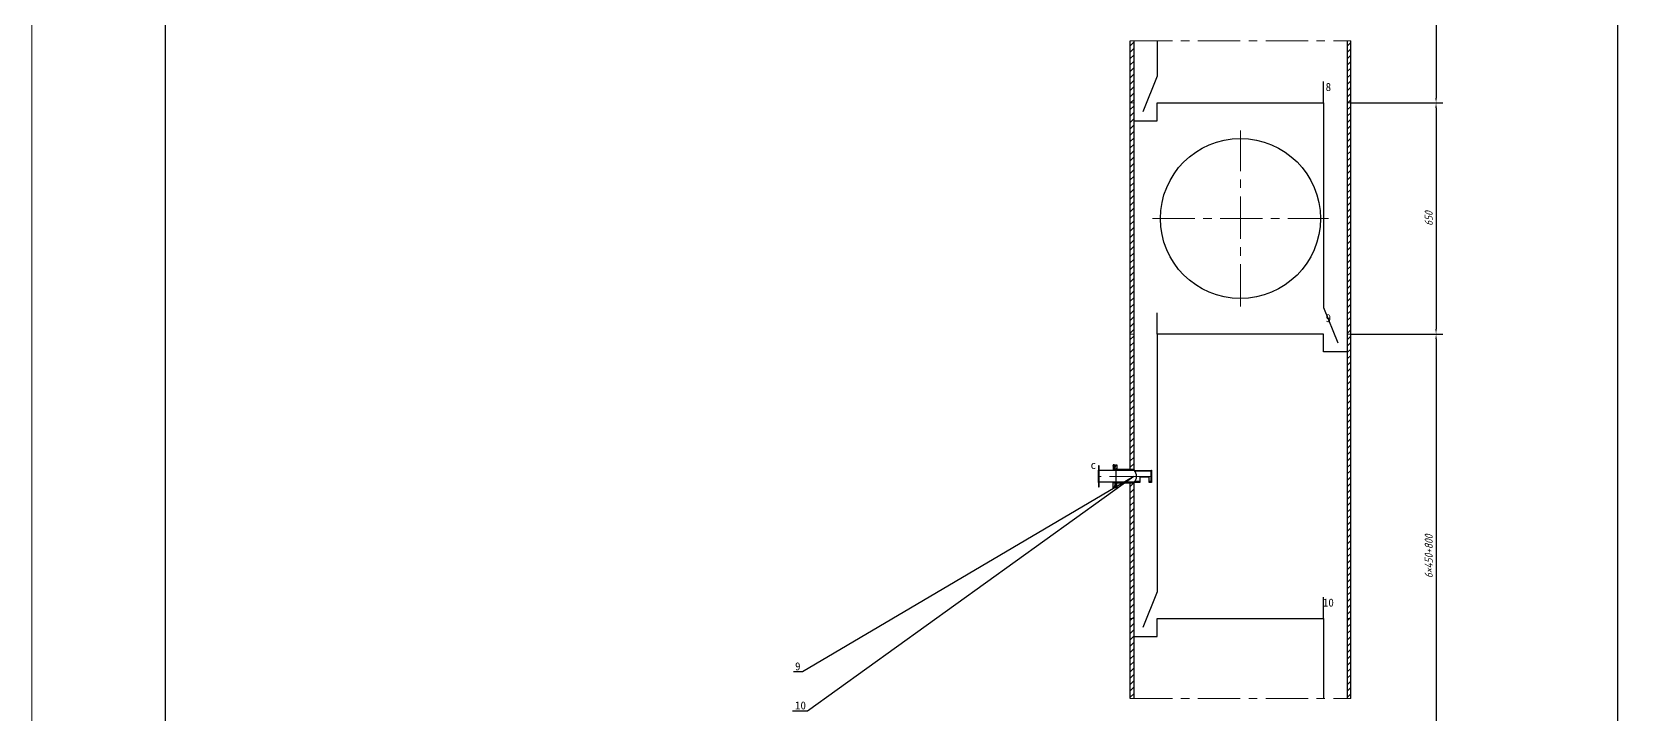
# Model space of a CAD drawing. Header units: millimetres. Extents: x 0 to 841, y 0 to 1189.
# Drawn here: x 0 to 298.4, y 633.7 to 761.6 of the extents above; entities that cross this region are included whole.
import ezdxf
from ezdxf import colors
from ezdxf.entities.mleader import LeaderData, LeaderLine
from ezdxf.enums import TextEntityAlignment as Align
from ezdxf.math import Vec2, Vec3

# ---------------------------------------------------------------- set-up
doc = ezdxf.new("R2010")
doc.units = ezdxf.units.MM
doc.header["$LTSCALE"] = 0.25
doc.linetypes.add('ACAD_ISO02W100', pattern=[15, 12, -3])
doc.linetypes.add('CENTER', pattern=[50.8, 31.75, -6.35, 6.35, -6.35])
for name, color, linetype, lineweight in [('中心线', 6, 'CENTER', 15), ('剖面线', 5, 'Continuous', 15), ('尺寸', 3, 'Continuous', 15), ('文字', 7, 'Continuous', 15), ('粗实线', 7, 'Continuous', 30), ('细实线', 7, 'Continuous', 15), ('虚线', 1, 'ACAD_ISO02W100', 15)]:
    doc.layers.add(name, color=color, linetype=linetype, lineweight=lineweight)
doc.styles.add('gbeitc', font='gbeitc.shx', dxfattribs={"bigfont": 'gbcbig.shx'})
doc.styles.add('Songti', font='')
doc.styles.get("Standard").update_dxf_attribs({"font": ''})
doc.styles.get('Songti').set_extended_font_data('SimSun')
doc.styles.get('Standard').set_extended_font_data('SimSun')
doc.dimstyles.new('gbeitc', dxfattribs={"dimtxt": 1.5, "dimasz": 0.9375, "dimexe": 1.25, "dimexo": 0.625, "dimtad": 1, "dimdec": 0, "dimlfac": 15, "dimdsep": 46, "dimtxsty": 'gbeitc', "dimcen": 2.5, "dimadec": 0, "dimazin": 0, "dimtfac": 1, "dimtdec": 3, "dimtmove": 0, "dimatfit": 3, "dimfxl": 1, "dimarcsym": 0})

# ---------------------------------------------------------------- blocks, each defined once
blk = doc.blocks.new('*D392')
at = {"layer": 'Defpoints', "color": 0, "transparency": 16777216}
for p in [(246.5, 808.3), (246.5, 748.3), (263.17, 748.3)]:
    blk.add_point(p, dxfattribs=at)
at = {"layer": '尺寸', "color": 0, "lineweight": -2, "transparency": 16777216}
for p, q in [((247.12, 808.3), (264.42, 808.3)), ((263.17, 807.36), (263.17, 749.24)), ((247.12, 748.3), (264.42, 748.3))]:
    blk.add_line(p, q, dxfattribs=at)
at = {"layer": '尺寸', "color": 0, "transparency": 16777216}
for points in [[(263.01, 807.36), (263.32, 807.36), (263.17, 808.3)], [(263.01, 749.24), (263.32, 749.24), (263.17, 748.3)]]:
    blk.add_solid(points, dxfattribs=at)
at = {"layer": '尺寸', "color": 0, "transparency": 16777216, "insert": (261.79, 778.3), "char_height": 1.5, "attachment_point": 5, "rotation": 90, "style": 'gbeitc'}
blk.add_mtext('7×450', dxfattribs=at)
blk = doc.blocks.new('*D393')
at = {"layer": 'Defpoints', "color": 0, "transparency": 16777216}
for p in [(246.5, 748.3), (246.5, 704.97), (263.17, 704.97)]:
    blk.add_point(p, dxfattribs=at)
at = {"layer": '尺寸', "color": 0, "lineweight": -2, "transparency": 16777216}
for p, q in [((247.12, 748.3), (264.42, 748.3)), ((263.17, 747.36), (263.17, 705.9)), ((247.12, 704.97), (264.42, 704.97))]:
    blk.add_line(p, q, dxfattribs=at)
at = {"layer": '尺寸', "color": 0, "transparency": 16777216}
for points in [[(263.01, 747.36), (263.32, 747.36), (263.17, 748.3)], [(263.01, 705.9), (263.32, 705.9), (263.17, 704.97)]]:
    blk.add_solid(points, dxfattribs=at)
at = {"layer": '尺寸', "color": 0, "transparency": 16777216, "insert": (261.79, 726.63), "char_height": 1.5, "attachment_point": 5, "rotation": 90, "style": 'gbeitc'}
blk.add_mtext('650', dxfattribs=at)
blk = doc.blocks.new('*D394')
at = {"layer": 'Defpoints', "color": 0, "transparency": 16777216}
for p in [(246.5, 704.97), (246.5, 621.63), (263.17, 621.63)]:
    blk.add_point(p, dxfattribs=at)
at = {"layer": '尺寸', "color": 0, "lineweight": -2, "transparency": 16777216}
for p, q in [((247.12, 704.97), (264.42, 704.97)), ((263.17, 704.03), (263.17, 622.57)), ((247.12, 621.63), (264.42, 621.63))]:
    blk.add_line(p, q, dxfattribs=at)
at = {"layer": '尺寸', "color": 0, "transparency": 16777216}
for points in [[(263.01, 704.03), (263.32, 704.03), (263.17, 704.97)], [(263.01, 622.57), (263.32, 622.57), (263.17, 621.63)]]:
    blk.add_solid(points, dxfattribs=at)
at = {"layer": '尺寸', "color": 0, "transparency": 16777216, "insert": (261.79, 663.3), "char_height": 1.5, "attachment_point": 5, "rotation": 90, "style": 'gbeitc'}
blk.add_mtext('6×450+800', dxfattribs=at)
blk = doc.blocks.new('*D410')
at = {"layer": 'Defpoints', "color": 0, "transparency": 16777216}
for p in [(226.5, 939.97), (226.5, 54.63), (297.17, 54.63)]:
    blk.add_point(p, dxfattribs=at)
at = {"layer": '尺寸', "color": 0, "lineweight": -2, "transparency": 16777216}
for p, q in [((227.12, 939.97), (298.42, 939.97)), ((297.17, 939.03), (297.17, 55.57)), ((227.12, 54.63), (298.42, 54.63))]:
    blk.add_line(p, q, dxfattribs=at)
at = {"layer": '尺寸', "color": 0, "transparency": 16777216}
for points in [[(297.01, 939.03), (297.32, 939.03), (297.17, 939.97)], [(297.01, 55.57), (297.32, 55.57), (297.17, 54.63)]]:
    blk.add_solid(points, dxfattribs=at)
at = {"layer": '尺寸', "color": 0, "transparency": 16777216, "insert": (295.79, 497.3), "char_height": 1.5, "attachment_point": 5, "rotation": 90, "style": 'gbeitc'}
blk.add_mtext('21355', dxfattribs=at)
blk = doc.blocks.new('_None')

msp = doc.modelspace()

# ---------------------------------------------------------------- hatches: boundary and pattern name
at = {"layer": '剖面线'}
h = msp.add_hatch(dxfattribs=at)
h.set_pattern_fill('ANSI31', color=256, scale=0.2666667, style=0)
h.paths.add_polyline_path([(206.5, 759.967), (206.5, 748.3), (205.833, 748.3), (205.833, 759.967)], flags=16)
h = msp.add_hatch(dxfattribs=at)
h.set_pattern_fill('ANSI31', color=256, scale=0.2666667, style=0)
h.paths.add_polyline_path([(246.5, 759.967), (246.5, 748.3), (247.167, 748.3), (247.167, 759.967)], flags=16)
h = msp.add_hatch(dxfattribs=at)
h.set_pattern_fill('ANSI31', color=256, scale=0.2666667, style=0)
h.paths.add_polyline_path([(206.5, 748.3), (206.5, 704.967), (205.833, 704.967), (205.833, 748.3)], flags=16)
h = msp.add_hatch(dxfattribs=at)
h.set_pattern_fill('ANSI31', color=256, scale=0.2666667, style=0)
h.paths.add_polyline_path([(246.5, 748.3), (246.5, 704.967), (247.167, 704.967), (247.167, 748.3)], flags=16)
h = msp.add_hatch(dxfattribs=at)
h.set_pattern_fill('ANSI31', color=256, scale=0.2666667, style=0)
h.paths.add_polyline_path([(206.5, 704.967), (206.5, 679.367), (205.833, 679.367), (205.833, 704.967)], flags=16)
h = msp.add_hatch(dxfattribs=at)
h.set_pattern_fill('ANSI31', color=256, scale=0.2666667, style=0)
h.paths.add_polyline_path([(246.5, 704.967), (246.5, 651.633), (247.167, 651.633), (247.167, 704.967)], flags=16)
h = msp.add_hatch(dxfattribs=at)
h.set_pattern_fill('ANSI31', color=256, scale=0.2666667, angle=90, style=0)
h.paths.add_polyline_path([(202.958, 679.433), (202.958, 680.033), (202.891, 680.1), (202.891, 680.433), (202.674, 680.433), (202.674, 679.433)], flags=16)
h = msp.add_hatch(dxfattribs=at)
h.set_pattern_fill('ANSI31', color=256, scale=0.2666667, style=0)
h.paths.add_polyline_path([(203.025, 679.6), (203.025, 680.033), (203.091, 680.1), (203.091, 680.433), (203.309, 680.433), (203.309, 679.6)], flags=16)
h = msp.add_hatch(dxfattribs=at)
h.set_pattern_fill('ANSI31', color=256, scale=0.2666667, angle=90, style=0)
h.paths.add_polyline_path([(206.606, 679.483), (206.5, 679.6), (203.025, 679.6), (203.167, 679.483)], flags=16)
h = msp.add_hatch(dxfattribs=at)
h.set_pattern_fill('ANSI31', color=256, scale=0.2666667, angle=90, style=0)
h.paths.add_polyline_path([(209.767, 679.483), (209.833, 679.483), (209.833, 677.117), (209.767, 677.117)], flags=16)
h = msp.add_hatch(dxfattribs=at)
h.set_pattern_fill('ANSI31', color=256, scale=0.2666667, angle=90, style=0)
h.paths.add_polyline_path([(202.958, 677.167), (202.958, 676.567), (202.891, 676.5), (202.891, 676.167), (202.674, 676.167), (202.674, 677.167)], flags=16)
h = msp.add_hatch(dxfattribs=at)
h.set_pattern_fill('ANSI31', color=256, scale=0.2666667, angle=90, style=0)
h.paths.add_polyline_path([(206.606, 677.117), (206.5, 677), (203.025, 677), (203.167, 677.117)], flags=16)
h = msp.add_hatch(dxfattribs=at)
h.set_pattern_fill('ANSI31', color=256, scale=0.2666667, style=0)
h.paths.add_polyline_path([(203.025, 677), (203.025, 676.567), (203.091, 676.5), (203.091, 676.167), (203.309, 676.167), (203.309, 677)], flags=16)
h = msp.add_hatch(dxfattribs=at)
h.set_pattern_fill('ANSI31', color=256, scale=0.2666667, style=0)
h.paths.add_polyline_path([(206.5, 677.233), (206.5, 651.633), (205.833, 651.633), (205.833, 677.233)], flags=16)
h = msp.add_hatch(dxfattribs=at)
h.set_pattern_fill('ANSI31', color=256, scale=0.2666667, style=0)
h.paths.add_polyline_path([(206.5, 651.633), (206.5, 636.633), (205.833, 636.633), (205.833, 651.633)], flags=16)
h = msp.add_hatch(dxfattribs=at)
h.set_pattern_fill('ANSI31', color=256, scale=0.2666667, style=0)
h.paths.add_polyline_path([(246.5, 651.633), (246.5, 636.633), (247.167, 636.633), (247.167, 651.633)], flags=16)

# ---------------------------------------------------------------- linework, layer by layer
at = {"layer": '中心线'}
for p, q in [((205.833, 759.967), (247.167, 759.967)), ((226.5, 710.133), (226.5, 743.133)), ((210, 726.633), (243, 726.633)), ((209.9, 678.3), (199.767, 678.3)), ((203.451, 680.267), (202.532, 680.267)), ((203.451, 676.333), (202.532, 676.333)), ((205.833, 636.633), (247.167, 636.633))]:
    msp.add_line(p, q, dxfattribs=at)
at = {"layer": '粗实线'}
for p, q in [((25, 1179), (25, 10)), ((205.833, 748.3), (205.833, 759.967)), ((206.5, 759.967), (206.5, 748.3)), ((210.9, 759.967), (210.9, 753.3)), ((246.5, 759.967), (246.5, 748.3)), ((247.167, 748.3), (247.167, 759.967)), ((210.9, 753.3), (208.233, 746.633)), ((242.1, 748.3), (242.1, 752.3)), ((205.833, 704.967), (205.833, 748.3)), ((206.5, 748.3), (206.5, 704.967)), ((210.9, 744.967), (210.9, 748.3)), ((210.9, 748.3), (242.1, 748.3)), ((242.1, 748.3), (242.1, 709.967)), ((246.5, 748.3), (246.5, 704.967)), ((247.167, 704.967), (247.167, 748.3)), ((206.5, 744.967), (210.9, 744.967)), ((210.9, 704.967), (210.9, 708.967)), ((242.1, 709.967), (244.767, 703.3)), ((205.833, 679.367), (205.833, 704.967)), ((206.5, 704.967), (206.5, 679.367)), ((242.1, 704.967), (210.9, 704.967)), ((210.9, 704.967), (210.9, 656.633)), ((242.1, 701.633), (242.1, 704.967)), ((246.5, 704.967), (246.5, 651.633)), ((247.167, 651.633), (247.167, 704.967)), ((246.5, 701.633), (242.1, 701.633)), ((202.891, 680.433), (202.674, 680.433)), ((202.674, 680.433), (202.674, 679.433)), ((202.891, 680.1), (202.891, 680.433)), ((203.091, 680.1), (203.091, 680.433)), ((203.091, 680.433), (203.309, 680.433)), ((203.309, 680.433), (203.309, 679.6)), ((199.9, 679.467), (199.833, 679.4)), ((199.833, 679.4), (199.833, 677.2)), ((199.9, 680.267), (199.9, 676.333)), ((200.033, 680.267), (199.9, 680.267)), ((200.033, 676.333), (200.033, 680.267)), ((206.695, 679.367), (200.033, 679.367)), ((202.674, 679.433), (202.958, 679.433)), ((202.674, 679.367), (202.674, 679.433)), ((202.958, 680.033), (202.891, 680.1)), ((202.958, 679.433), (202.958, 680.033)), ((202.958, 680.033), (203.025, 680.033)), ((202.958, 679.367), (202.958, 679.433)), ((203.025, 680.033), (203.091, 680.1)), ((203.025, 679.6), (203.025, 680.033)), ((203.309, 679.6), (203.025, 679.6)), ((206.5, 679.6), (203.025, 679.6)), ((203.025, 679.6), (203.167, 679.483)), ((203.025, 679.6), (203.025, 679.367)), ((203.167, 679.483), (206.606, 679.483)), ((203.167, 679.483), (203.167, 677.117)), ((206.606, 679.483), (206.5, 679.6)), ((206.695, 679.367), (209.767, 679.367)), ((209.767, 679.25), (206.771, 679.25)), ((207.7, 677.35), (207.7, 678.233)), ((207.7, 678.233), (209.367, 678.233)), ((209.367, 678.233), (209.367, 677.233)), ((209.767, 679.483), (209.833, 679.483)), ((209.767, 677.117), (209.767, 679.483)), ((209.767, 679.367), (209.767, 679.25)), ((209.833, 679.483), (209.833, 677.117)), ((199.833, 677.2), (199.9, 677.133)), ((199.9, 676.333), (200.033, 676.333)), ((206.695, 677.233), (200.033, 677.233)), ((202.674, 677.233), (202.674, 677.167)), ((202.674, 676.167), (202.674, 677.167)), ((202.674, 677.167), (202.958, 677.167)), ((202.891, 676.167), (202.674, 676.167)), ((202.958, 676.567), (202.891, 676.5)), ((202.891, 676.5), (202.891, 676.167)), ((202.958, 677.233), (202.958, 677.167)), ((202.958, 677.167), (202.958, 676.567)), ((202.958, 676.567), (203.025, 676.567)), ((203.025, 677), (203.025, 677.233)), ((203.025, 677), (203.167, 677.117)), ((203.025, 677), (203.025, 676.567)), ((203.309, 677), (203.025, 677)), ((206.5, 677), (203.025, 677)), ((203.025, 676.567), (203.091, 676.5)), ((203.091, 676.5), (203.091, 676.167)), ((203.091, 676.167), (203.309, 676.167)), ((203.167, 677.117), (206.606, 677.117)), ((203.309, 676.167), (203.309, 677)), ((205.833, 651.633), (205.833, 677.233)), ((206.5, 677.233), (206.5, 651.633)), ((206.606, 677.117), (206.5, 677)), ((206.695, 677.233), (207.7, 677.233)), ((207.7, 677.35), (206.771, 677.35)), ((207.7, 677.233), (207.7, 677.35)), ((209.767, 677.35), (209.367, 677.35)), ((209.367, 677.233), (209.767, 677.233)), ((209.833, 677.117), (209.767, 677.117)), ((210.9, 656.633), (208.233, 649.967)), ((242.1, 651.633), (242.1, 655.633)), ((205.833, 636.633), (205.833, 651.633)), ((206.5, 651.633), (206.5, 636.633)), ((210.9, 648.3), (210.9, 651.633)), ((210.9, 651.633), (242.1, 651.633)), ((242.1, 651.633), (242.1, 636.633)), ((246.5, 651.633), (246.5, 636.633)), ((247.167, 636.633), (247.167, 651.633)), ((206.5, 648.3), (210.9, 648.3))]:
    msp.add_line(p, q, dxfattribs=at)
msp.add_circle((226.5, 726.633), 15, dxfattribs=at)
for start, end in [(320.26048, 39.73952), (30.87882, 35.18982), (324.81018, 329.12118)]:
    msp.add_arc((205.182, 678.3), 1.851, start, end, dxfattribs=at)
at = {"layer": '细实线'}
msp.add_line((0, 1189), (0, 0), dxfattribs=at)
at = {"layer": '虚线'}
for p, q in [((205.833, 759.967), (206.5, 759.967)), ((247.167, 759.967), (246.5, 759.967)), ((206.5, 748.3), (205.833, 748.3)), ((205.833, 748.3), (206.5, 748.3)), ((246.5, 748.3), (247.167, 748.3)), ((247.167, 748.3), (246.5, 748.3)), ((206.5, 704.967), (205.833, 704.967)), ((205.833, 704.967), (206.5, 704.967)), ((246.5, 704.967), (247.167, 704.967)), ((247.167, 704.967), (246.5, 704.967)), ((206.5, 679.367), (205.833, 679.367)), ((205.833, 677.233), (206.5, 677.233)), ((206.5, 651.633), (205.833, 651.633)), ((205.833, 651.633), (206.5, 651.633)), ((246.5, 651.633), (247.167, 651.633)), ((247.167, 651.633), (246.5, 651.633)), ((206.5, 636.633), (205.833, 636.633)), ((246.5, 636.633), (247.167, 636.633))]:
    msp.add_line(p, q, dxfattribs=at)

# ---------------------------------------------------------------- texts
at = {"layer": '文字', "style": 'Songti'}
for s, p in [('8', (242.98, 751.3)), ('9', (242.98, 707.967)), ('c', (198.933, 680.433)), ('10', (242.98, 654.633))]:
    msp.add_text(s, height=1.5, dxfattribs=at).set_placement(p, align=Align.MIDDLE_CENTER)

# ---------------------------------------------------------------- dimensions: what is measured, and where the dimension line sits
at = {"layer": '尺寸'}
for base, p1, p2, text, picture, middle in [((297.167, 54.633), (226.5, 939.967), (226.5, 54.633), '21355', '*D410', (295.792, 497.3)), ((263.167, 748.3), (246.5, 808.3), (246.5, 748.3), '7×450', '*D392', (261.792, 778.3)), ((263.167, 704.967), (246.5, 748.3), (246.5, 704.967), '650', '*D393', (261.792, 726.633)), ((263.167, 621.633), (246.5, 704.967), (246.5, 621.633), '6×450+800', '*D394', (261.792, 663.3))]:
    dim = msp.add_linear_dim(base=base, p1=p1, p2=p2, angle=90, text=text, dimstyle='gbeitc', override={"dimtxt": 1.5, "dimpost": '<>'}, dxfattribs=at)
    dim.commit()
    dim.dimension.update_dxf_attribs({"geometry": picture, "text_midpoint": middle})

# ---------------------------------------------------------------- leaders
at = {"layer": '文字'}
ml = msp.add_multileader_mtext('Standard', dxfattribs=at)
ml.set_content('10', color=256)
ml.set_leader_properties()
ml.set_arrow_properties(name='NONE')
ml.build(insert=Vec2(0, 0))
ml.multileader.update_dxf_attribs({"text_left_attachment_type": 5, "text_right_attachment_type": 5, "dogleg_length": 6, "arrow_head_size": 0.267})
ctx = ml.context
ctx.base_point, ctx.char_height, ctx.arrow_head_size, ctx.landing_gap_size = Vec3(142.9, 634.3), 1.5, 0.267, 0.133
ctx.left_attachment, ctx.right_attachment = 5, 5
notes = []
notes.append((ctx, [(1, (1, 1, 0), (145.36, 634.3), (-1, 0), 0.4, [(0, [(206.5, 678.3)], 0, [])])]))
ctx.mtext.insert, ctx.mtext.flow_direction = Vec3(143.033, 636.1), 5
ml = msp.add_multileader_mtext('Standard', dxfattribs=at)
ml.set_content('9', color=256)
ml.set_leader_properties()
ml.set_arrow_properties(name='NONE')
ml.build(insert=Vec2(0, 0))
ml.multileader.update_dxf_attribs({"text_left_attachment_type": 5, "text_right_attachment_type": 5, "dogleg_length": 6, "arrow_head_size": 0.267})
ctx = ml.context
ctx.base_point, ctx.char_height, ctx.arrow_head_size, ctx.landing_gap_size = Vec3(142.9, 641.633), 1.5, 0.267, 0.133
ctx.left_attachment, ctx.right_attachment = 5, 5
notes.append((ctx, [(1, (1, 1, 0), (144.43, 641.633), (-1, 0), 0.4, [(0, [(206.5, 678.3)], 0, [])])]))
ctx.mtext.insert, ctx.mtext.flow_direction = Vec3(143.033, 643.433), 5
for ctx, leaders in notes:
    for number, flags, end, landing, length, lines in leaders:
        leader = LeaderData()
        leader.index, (leader.has_last_leader_line, leader.has_dogleg_vector, leader.attachment_direction) = number, flags
        leader.last_leader_point, leader.dogleg_vector, leader.dogleg_length = Vec3(end), Vec3(landing), length
        for number, points, colour, breaks in lines:
            line = LeaderLine()
            line.index, line.vertices, line.color, line.breaks = number, Vec3.list(points), colors.encode_raw_color(colour), breaks
            leader.lines.append(line)
        ctx.leaders.append(leader)

doc.saveas('drawing.dxf')
